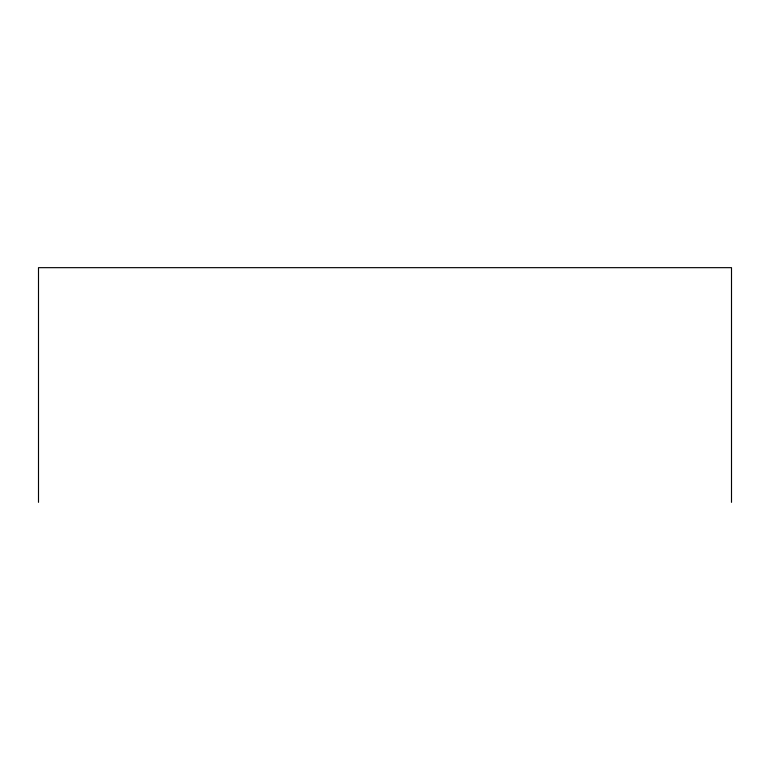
<?xml version="1.0" encoding="UTF-8"?>
<svg xmlns="http://www.w3.org/2000/svg" width="770" height="770" viewBox="0 0 770 770"><rect width="100%" height="100%" fill="white"/><g stroke="black" fill="none" stroke-linecap="round" stroke-linejoin="round"><path stroke-width="1.16" d="M731.5 502.338L731.5 267.662L38.5 267.662L38.5 502.338"/></g></svg>
